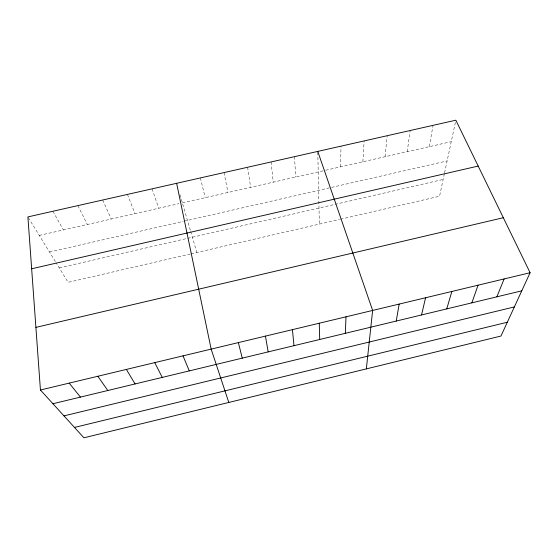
<?xml version="1.0" encoding="UTF-8"?>
<svg xmlns="http://www.w3.org/2000/svg" width="558" height="558" viewBox="0 0 558 558"><rect width="100%" height="100%" fill="white"/><g stroke="black" fill="none" stroke-linecap="round" stroke-linejoin="round"><path stroke-width="0.42" stroke-dasharray="2.79 2.09" d="M340.589 166.856L341.001 146.154M362.874 161.778L364.137 140.93M385.083 156.728L387.189 135.72M407.221 151.685L410.165 130.523M429.276 146.67L433.05 125.355M444.391 173.657L439.544 196.256L340.38 219.238M444.573 172.827L455.851 120.2M59.26 267.91L443.15 179.446M190.292 254.016L68.118 282.327L56.205 262.944M191.108 253.827L339.543 219.434M49.481 252.007L183.247 221.366M184.091 221.177L447.125 160.927M39.283 235.427L178.972 203.635M182.347 202.868L324.847 170.434M325.677 170.246L451.255 141.669M28.353 217.648L55.765 262.232M52.926 211.252L63.354 229.952M77.862 205.616L87.327 224.497M102.693 200.008L111.209 219.057M127.433 194.414L135.008 213.644M152.083 188.848L158.723 208.246M179.969 194.714L190.452 230.621M190.69 231.444L196.834 252.502M200.378 177.932L205.198 197.671M224.03 172.589L227.957 192.489M247.592 167.261L250.647 187.321M271.076 161.959L273.253 182.18M294.471 156.672L295.775 177.053M317.795 152.257L319.35 224.107"/><path stroke-width="0.84" d="M345.325 333.321L346.009 316.811M366.348 368.887L372.639 310.436L317.774 151.406M396.243 321.059L399.158 304.082M421.548 314.963L425.566 297.763M446.756 308.895L451.861 291.464M471.859 302.848L478.053 285.187M496.864 296.828L504.132 278.944M530.1 272.723L500.965 336.042L83.923 437.8L40.434 390.007L27.9 216.909L455.851 120.2L530.1 272.723L40.434 390.007M74.493 427.435L507.313 322.245M52.919 403.727L521.765 290.83M63.982 415.884L514.364 306.921M35.9 327.379L503.323 217.718M31.653 268.782L478.185 166.068M69.199 383.116L80.429 397.108M97.845 376.252L107.813 390.509M126.359 369.424L135.092 383.946M154.754 362.623L162.245 377.403M183.024 355.851L189.288 370.896M228.801 402.451L211.161 349.113L176.635 183.296M238.364 342.598L242.256 358.138M265.448 336.111L268.175 351.896M292.413 329.652L293.996 345.681M319.267 323.221L319.713 339.487"/></g></svg>
